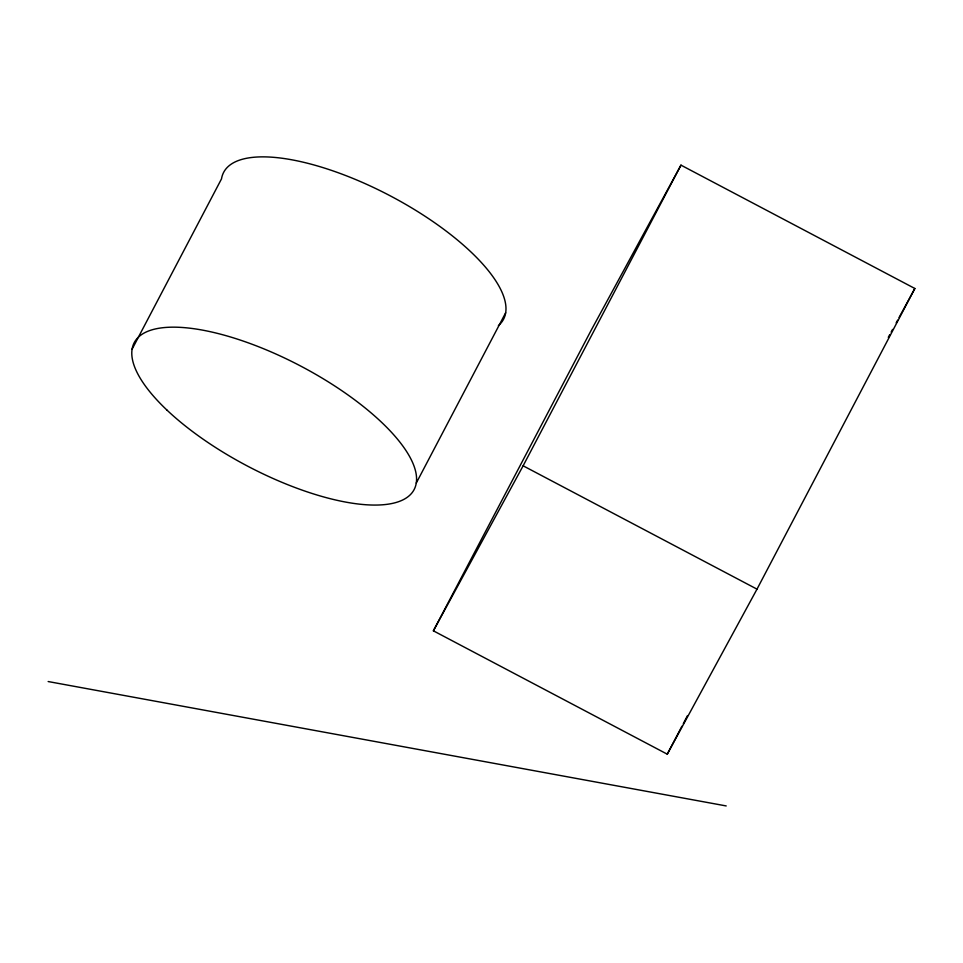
<?xml version="1.0" encoding="UTF-8"?>
<svg xmlns="http://www.w3.org/2000/svg" width="963" height="963" viewBox="0 0 963 963"><rect width="100%" height="100%" fill="white"/><g stroke="black" fill="none" stroke-linecap="round" stroke-linejoin="round"><path stroke-width="1.44" d="M132.112 349.16L221.514 178.865A158.04 56.636 27.7 0 1 391.496 196.5A158.04 56.636 27.7 0 1 498.377 325.65M416.257 483.077L505.659 312.77M433.386 630.825L591.234 330.165L680.973 165.142L914.85 288.491L757.002 589.151L667.263 754.173L433.386 630.825L523.126 465.803L680.973 165.142M667.263 754.173L681.924 726.234M683.321 723.574L687.51 715.593M888.283 337.339L889.728 334.691M891.16 332.054L892.593 329.418M896.18 322.81L897.624 320.173M899.057 317.537L914.85 288.491M48.15 681.539L726.21 805.935M523.126 465.803L757.002 589.151M167.044 410.178A158.04 56.636 27.7 0 0 408.974 495.945A158.04 56.636 27.7 0 0 246.528 342.226A158.04 56.636 27.7 0 0 167.044 410.178"/></g></svg>
